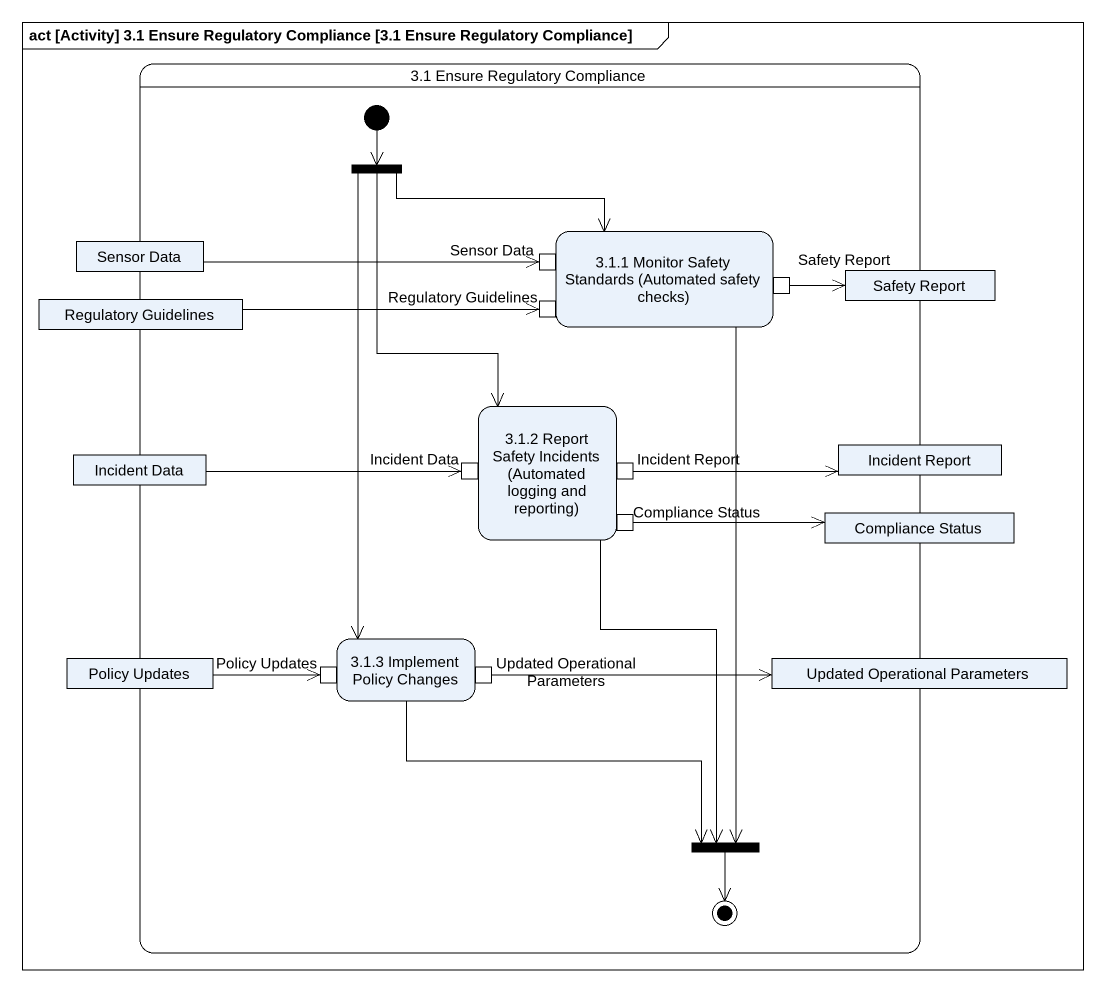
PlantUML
@startuml
mainframe act [Activity] 3.1 Ensure Regulatory Compliance [3.1 Ensure Regulatory Compliance]
hide empty description
state "3.1 Ensure Regulatory Compliance" as s3_1_Ensure_Regulatory {
  state fork1 <<fork>>
  state "Sensor Data" as Sensor_Data <<object>>
  state "3.1.1 Monitor Safety Standards (Automated safety checks)" as s3_1_1_Monitor_Safety {
    state "Sensor Data" as Sensor_Data_2 <<inputPin>>
    state "Regulatory Guidelines" as Regulatory_Guidelines_2 <<inputPin>>
    state "Safety Report" as Safety_Report_2 <<outputPin>>
  }
  state "Safety Report" as Safety_Report <<object>>
  state "Regulatory Guidelines" as Regulatory_Guidelines <<object>>
  state "Incident Data" as Incident_Data <<object>>
  state "3.1.2 Report Safety Incidents (Automated logging and reporting)" as s3_1_2_Report_Safety {
    state "Incident Data" as Incident_Data_2 <<inputPin>>
    state "Incident Report" as Incident_Report_2 <<outputPin>>
    state "Compliance Status" as Compliance_Status <<outputPin>>
  }
  state "Incident Report" as Incident_Report <<object>>
  state "Compliance Status" as Compliance_Status_2 <<object>>
  state "3.1.3 Implement Policy Changes" as s3_1_3_Implement_Policy {
    state "Policy Updates" as Policy_Updates_2 <<inputPin>>
    state "Updated Operational Parameters" as Updated_Operational <<outputPin>>
  }
  state "Policy Updates" as Policy_Updates <<object>>
  state "Updated Operational Parameters" as Updated_Operational_2 <<object>>
  state fork2 <<join>>
  [*] --> fork1
  fork2 --> [*]
}
fork1 -right-> s3_1_1_Monitor_Safety
fork1 --> s3_1_2_Report_Safety
fork1 --> s3_1_3_Implement_Policy
Sensor_Data -right-> Sensor_Data_2
s3_1_1_Monitor_Safety --> fork2
Regulatory_Guidelines -right-> Regulatory_Guidelines_2
Safety_Report_2 -right-> Safety_Report
Incident_Data -right-> Incident_Data_2
s3_1_2_Report_Safety --> fork2
Incident_Report_2 -right-> Incident_Report
Compliance_Status -right-> Compliance_Status_2
s3_1_3_Implement_Policy -right-> fork2
Policy_Updates -right-> Policy_Updates_2
Updated_Operational -right-> Updated_Operational_2
@enduml
